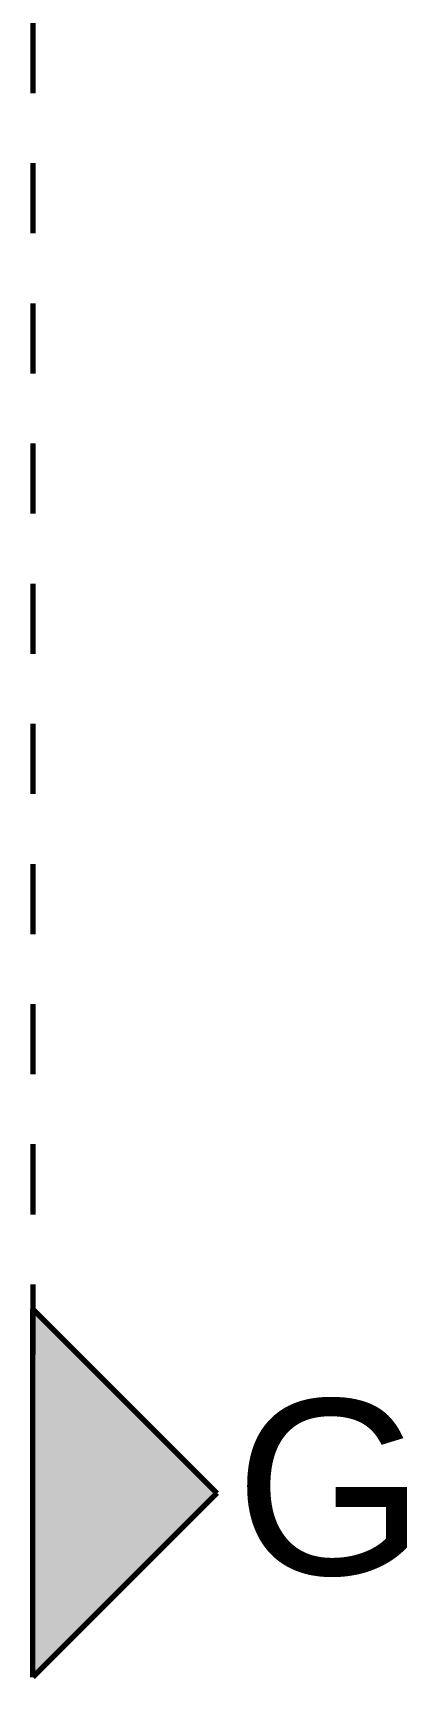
# Model space of a CAD drawing. Header units: metres. Extents: x 3 to 50, y 58.8 to 100.4.
# Drawn here: x 24.032 to 24.566, y 67.591 to 69.938 of the extents above; entities that cross this region are included whole.
import ezdxf

# ---------------------------------------------------------------- set-up
doc = ezdxf.new("R2010")
doc.units = ezdxf.units.M
doc.linetypes.add('Achse', pattern=[0.009, 0.005, -0.002, 0, -0.002])
doc.layers.add('G-ANNO-SYMB_', color=111, linetype='Continuous', lineweight=9)
doc.styles.add('Arial_8', font='arial.ttf', dxfattribs={"height": 0.25})

# ---------------------------------------------------------------- blocks, each defined once
blk = doc.blocks.new('Schnitt - 100_Gebaeudeschnitt-1262219-263_PP_02OG_BT1')
at = {"layer": 'G-ANNO-SYMB_'}
blk.add_hatch(color=256, dxfattribs=at).paths.add_polyline_path([(-0.008295, 0), (-0.003046, 0.005249), (0.002203, 0)])
at = {"layer": 'G-ANNO-SYMB_', "lineweight": 70}
for p, q in [((-0.003046, 0.005249), (-0.008295, 0)), ((0.002203, 0), (-0.003046, 0.005249)), ((-0.008295, 0), (0.002203, 0))]:
    blk.add_line(p, q, dxfattribs=at)

msp = doc.modelspace()

# ---------------------------------------------------------------- linework, layer by layer
at = {"layer": 'G-ANNO-SYMB_', "linetype": 'Achse', "lineweight": 70}
msp.add_line((24.0321, 91.5516), (24.0321, 68.006), dxfattribs=at)

# ---------------------------------------------------------------- block references
at = {"layer": 'G-ANNO-SYMB_', "extrusion": (0, 0, -1), "xscale": 49.99999999999998, "yscale": 49.99999999999998, "zscale": 49.99999999999998, "rotation": 90.00000000000063}
msp.add_blockref('Schnitt - 100_Gebaeudeschnitt-1262219-263_PP_02OG_BT1', (-24.0321, 68.006), dxfattribs=at)

# ---------------------------------------------------------------- texts
at = {"layer": 'G-ANNO-SYMB_', "insert": (24.32, 67.9875), "char_height": 0.25, "width": 0.3327, "attachment_point": 1, "style": 'Arial_8'}
msp.add_mtext('G', dxfattribs=at)

doc.saveas('drawing.dxf')
